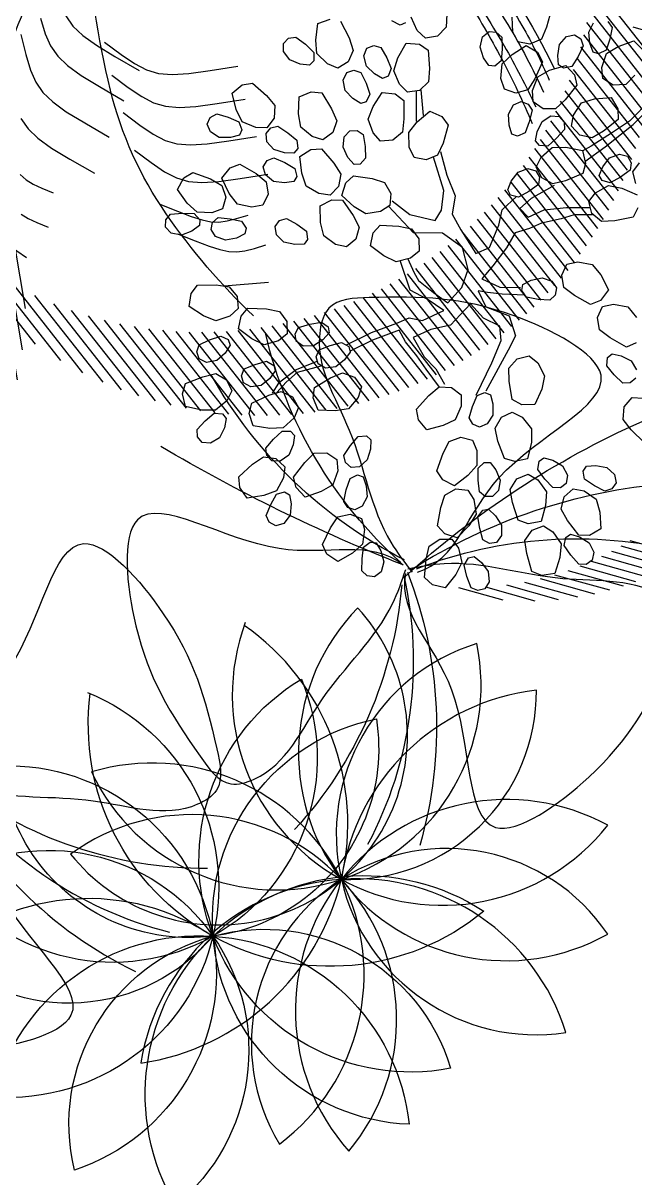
# Model space of a CAD drawing. Extents: x -809667 to 586099, y 3084146 to 3634412.
# Drawn here: x 381295.693 to 381297.179, y 3086154.004 to 3086156.81 of the extents above; entities that cross this region are included whole.
import ezdxf

# ---------------------------------------------------------------- set-up
doc = ezdxf.new("R2010")
doc.units = 0
doc.header["$LTSCALE"] = 0.5
doc.layers.get('0').update_dxf_attribs({"linetype": 'CONTINUOUS'})
for name, color, linetype in [('文字', 7, 'CONTINUOUS'), ('树', 3, 'CONTINUOUS'), ('树木', 94, 'CONTINUOUS')]:
    doc.layers.add(name, color=color, linetype=linetype)

# ---------------------------------------------------------------- blocks, each defined once
blk = doc.blocks.new('紫薇')
at = {"color": 0}
for p, q in [((-76.8, 470.4), (-70.2, 482.3)), ((-70.2, 482.3), (-58.6, 485.6)), ((-58.6, 485.6), (-47.3, 481.3)), ((-47.3, 481.3), (-39.7, 463.3)), ((-21.4, 461), (-5.1, 483.2)), ((-5.1, 483.2), (16.1, 479.2)), ((-183.9, 452.2), (-162.6, 456.2)), ((-162.6, 456.2), (-146.2, 450.4)), ((-74.5, 453.4), (-76.8, 470.4)), ((-39.7, 463.3), (-34.4, 444.7)), ((-30.7, 440.8), (-21.4, 461)), ((29.3, 467.9), (28, 437.4)), ((-191, 425.6), (-183.9, 452.2)), ((-146.2, 450.4), (-136.4, 421.5)), ((-62.9, 439.1), (-74.5, 453.4)), ((-50.3, 430.2), (-62.9, 439.1)), ((-34.4, 444.7), (-41, 432.8)), ((-24.1, 417.5), (-30.7, 440.8)), ((28, 437.4), (24, 416.1)), ((-246, 414.4), (-244.2, 427.9)), ((-244.2, 427.9), (-234.5, 435.2)), ((-234.5, 435.2), (-222.4, 435.2)), ((-222.4, 435.2), (-208.9, 421.2)), ((-208.9, 421.2), (-197.2, 405.8)), ((-192.4, 403.4), (-191, 425.6)), ((-136.4, 421.5), (-132.4, 400.2)), ((-41, 432.8), (-50.3, 430.2)), ((-12.5, 403.2), (-24.1, 417.5)), ((111.4, 414.4), (102.9, 427.3)), ((131.3, 393.1), (133.5, 417.2)), ((-237.8, 399.4), (-246, 414.4)), ((-221.8, 390.3), (-237.8, 399.4)), ((-197.2, 405.8), (-199.1, 392.3)), ((-177.8, 384.1), (-192.4, 403.4)), ((-132.4, 400.2), (-143.5, 382.8)), ((7.4, 403.9), (-12.5, 403.2)), ((24, 416.1), (7.4, 403.9)), ((30, 383.1), (34.5, 399.6)), ((34.5, 399.6), (45.2, 408)), ((45.2, 408), (57.2, 406.6)), ((57.2, 406.6), (65.9, 398.2)), ((65.9, 398.2), (66, 378.7)), ((121, 413.5), (111.4, 414.4)), ((-206.8, 386.5), (-221.8, 390.3)), ((-199.1, 392.3), (-206.8, 386.5)), ((-161.8, 375), (-177.8, 384.1)), ((-143.5, 382.8), (-161.8, 375)), ((-105.3, 369.5), (-91, 393)), ((-91, 393), (-69.5, 390.8)), ((-69.5, 390.8), (-55.3, 380.7)), ((-55.3, 380.7), (-54, 350.1)), ((-19.8, 365.4), (-14.5, 381.6)), ((-14.5, 381.6), (-3.3, 389.5)), ((-3.3, 389.5), (8.6, 387.4)), ((8.6, 387.4), (16.8, 378.5)), ((35.2, 365.4), (30, 383.1)), ((81.9, 369.5), (105.5, 383.7)), ((105.5, 383.7), (123.5, 371.7)), ((136.9, 375.6), (131.3, 393.1)), ((187, 392.8), (175.6, 374.5)), ((-339.3, 358.8), (-320.9, 370.1)), ((-320.9, 370.1), (-303.5, 370.7)), ((-303.5, 370.7), (-283.9, 347.2)), ((-173.4, 354.8), (-167.8, 367.2)), ((-167.8, 367.2), (-156.5, 371.5)), ((-156.5, 371.5), (-144.9, 368.2)), ((-144.9, 368.2), (-135.8, 350.9)), ((-112.8, 348.5), (-105.3, 369.5)), ((-15.6, 347.5), (-19.8, 365.4)), ((16.8, 378.5), (15.9, 359.1)), ((43.3, 352.3), (35.2, 365.4)), ((66, 378.7), (63.7, 359.5)), ((65.5, 354.4), (81.9, 369.5)), ((123.5, 371.7), (131.4, 356.2)), ((155.7, 369), (136.9, 375.6)), ((175.6, 374.5), (155.7, 369)), ((-336.4, 331.4), (-339.3, 358.8)), ((-283.9, 347.2), (-272.6, 328.8)), ((-266.9, 338.9), (-246.8, 347)), ((-246.8, 347), (-229.6, 344.6)), ((-229.6, 344.6), (-214.3, 318.1)), ((-169.6, 338.1), (-173.4, 354.8)), ((-135.8, 350.9), (-128.9, 332.9)), ((-104.3, 325.9), (-112.8, 348.5)), ((-54, 350.1), (-56.2, 328.6)), ((-8.2, 333.9), (-15.6, 347.5)), ((15.9, 359.1), (12.5, 340)), ((52.9, 351.1), (43.3, 352.3)), ((63.7, 359.5), (52.9, 351.1)), ((62.6, 330.5), (65.5, 354.4)), ((131.4, 356.2), (118.3, 328.6)), ((-386.7, 314.3), (-380.4, 324.6)), ((-380.4, 324.6), (-369.1, 329)), ((-369.1, 329), (-351.4, 320.9)), ((-329.6, 310.2), (-336.4, 331.4)), ((-272.6, 328.8), (-276.6, 308.6)), ((-268.6, 311.4), (-266.9, 338.9)), ((-198.5, 321.8), (-188, 327.9)), ((-188, 327.9), (-176, 326.4)), ((-176, 326.4), (-164.3, 310.9)), ((-156.9, 324.8), (-169.6, 338.1)), ((-143.5, 317), (-156.9, 324.8)), ((-128.9, 332.9), (-134.5, 320.4)), ((-91.5, 312.7), (-104.3, 325.9)), ((-56.2, 328.6), (-71.7, 315)), ((1.3, 332.2), (-8.2, 333.9)), ((12.5, 340), (1.3, 332.2)), ((7.1, 320), (31.4, 332.9)), ((31.4, 332.9), (48.8, 320)), ((67.7, 312.8), (62.6, 330.5)), ((118.3, 328.6), (106.4, 310.5)), ((208.1, 318.7), (219.7, 331.2)), ((219.7, 331.2), (233.1, 333.7)), ((233.1, 333.7), (243, 326.8)), ((243, 326.8), (246.9, 315.4)), ((267.3, 314.3), (278.1, 335.9)), ((-383.6, 301), (-386.7, 314.3)), ((-351.4, 320.9), (-335, 310.7)), ((-335, 310.7), (-331.9, 297.4)), ((-309.1, 297.5), (-329.6, 310.2)), ((-276.6, 308.6), (-290.9, 294.7)), ((-265.6, 289.4), (-268.6, 311.4)), ((-214.3, 318.1), (-206.2, 298.1)), ((-202, 308.6), (-198.5, 321.8)), ((-195.6, 292.8), (-202, 308.6)), ((-164.3, 310.9), (-154.6, 294.1)), ((-148.4, 281.7), (-138, 307.2)), ((-134.5, 320.4), (-143.5, 317)), ((-138, 307.2), (-116.5, 308.5)), ((-116.5, 308.5), (-100.8, 300.8)), ((-71.7, 315), (-91.5, 312.7)), ((-58.6, 299.7), (-45.6, 303.9)), ((-45.6, 303.9), (-34.9, 298.4)), ((-14.3, 282.1), (-10.1, 305.9)), ((-10.1, 305.9), (7.1, 320)), ((55.8, 304.1), (41.2, 277.2)), ((48.8, 320), (55.8, 304.1)), ((57.6, 263.9), (81.7, 307.4)), ((86.3, 305.7), (67.7, 312.8)), ((72.1, 266.3), (89, 305)), ((106.4, 310.5), (86.3, 305.7)), ((204.4, 300.6), (208.1, 318.7)), ((246.9, 315.4), (237.9, 298.1)), ((266.3, 295.9), (267.3, 314.3)), ((340.8, 315.5), (319.2, 293.8)), ((-370.5, 290.1), (-383.6, 301)), ((-352.3, 287.3), (-370.5, 290.1)), ((-336.9, 289.2), (-352.3, 287.3)), ((-331.9, 297.4), (-336.9, 289.2)), ((-315.6, 283.2), (-303.8, 285.6)), ((-290.9, 294.7), (-309.1, 297.5)), ((-303.8, 285.6), (-287.7, 274.6)), ((-247.5, 273.4), (-265.6, 289.4)), ((-206.2, 298.1), (-213.6, 278.8)), ((-180.9, 281.8), (-195.6, 292.8)), ((-154.6, 294.1), (-158.1, 280.9)), ((-100.8, 300.8), (-94.7, 270.8)), ((-69.8, 267.4), (-68.5, 285.8)), ((-68.5, 285.8), (-58.6, 299.7)), ((-29.6, 287.6), (-36.2, 269.2)), ((-34.9, 298.4), (-29.6, 287.6)), ((205.5, 285.2), (204.4, 300.6)), ((213.5, 279.7), (205.5, 285.2)), ((237.9, 298.1), (226.9, 282.2)), ((281.4, 283), (266.3, 295.9)), ((319.2, 293.8), (301.9, 280.8)), ((-323.6, 274.2), (-315.6, 283.2)), ((-322.8, 260.5), (-323.6, 274.2)), ((-287.7, 274.6), (-273.2, 261.8)), ((-230, 267.6), (-247.5, 273.4)), ((-213.6, 278.8), (-230, 267.6)), ((-166.5, 276.1), (-180.9, 281.8)), ((-158.1, 280.9), (-166.5, 276.1)), ((-152.5, 259.8), (-148.4, 281.7)), ((-94.7, 270.8), (-93.4, 249.2)), ((-66.7, 252.3), (-69.8, 267.4)), ((-36.2, 269.2), (-45.1, 252)), ((-10.1, 264.1), (-14.3, 282.1)), ((41.2, 277.2), (28.4, 259.8)), ((57.7, 262.3), (84.7, 267.5)), ((84.7, 267.5), (97.5, 250)), ((212.4, 256.9), (226.1, 276.8)), ((226.9, 282.2), (213.5, 279.7)), ((226.1, 276.8), (247.7, 282.5)), ((247.7, 282.5), (275.2, 284.1)), ((275.2, 284.1), (285.6, 265.2)), ((301.9, 280.8), (281.4, 283)), ((-311.7, 247.5), (-322.8, 260.5)), ((-294.2, 241.7), (-311.7, 247.5)), ((-272.4, 248.1), (-278.8, 240.9)), ((-273.2, 261.8), (-272.4, 248.1)), ((-140.4, 238.8), (-152.5, 259.8)), ((-93.4, 249.2), (-106.5, 233.3)), ((-58.1, 247.8), (-66.7, 252.3)), ((-45.1, 252), (-58.1, 247.8)), ((8.1, 256), (-10.1, 264.1)), ((28.4, 259.8), (8.1, 256)), ((26, 232.4), (37.1, 253.9)), ((37.1, 253.9), (57.7, 262.3)), ((97.5, 250), (99.5, 232.7)), ((208.8, 238.9), (212.4, 256.9)), ((285.3, 247.7), (260.9, 229.4)), ((285.6, 265.2), (285.3, 247.7)), ((312.1, 244.3), (323.7, 258.6)), ((323.7, 258.6), (339.8, 264.3)), ((339.8, 264.3), (352.8, 260.3)), ((352.8, 260.3), (358.4, 249.6)), ((358.4, 249.6), (356.5, 237.6)), ((367.8, 235.9), (375.4, 252.7)), ((375.4, 252.7), (389.5, 262.3)), ((411.3, 252.8), (412.5, 240.7)), ((-278.8, 240.9), (-294.2, 241.7)), ((-229.5, 227.1), (-218.5, 232.1)), ((-218.5, 232.1), (-206.7, 229.5)), ((-206.7, 229.5), (-196.6, 212.8)), ((-125.7, 227.8), (-140.4, 238.8)), ((-106.5, 233.3), (-125.7, 227.8)), ((-109.1, 217.7), (-93.4, 232.5)), ((-93.4, 232.5), (-76.5, 236.6)), ((-76.5, 236.6), (-52.5, 217.6)), ((24.8, 214), (26, 232.4)), ((99.5, 232.7), (77.7, 211.3)), ((221.9, 223.9), (208.8, 238.9)), ((260.9, 229.4), (241.9, 218.9)), ((247.9, 214.3), (266.4, 229.8)), ((266.4, 229.8), (288.7, 229.6)), ((288.7, 229.6), (315.6, 223.8)), ((305.9, 230.1), (312.1, 244.3)), ((310.3, 221.6), (305.9, 230.1)), ((356.5, 237.6), (340.5, 226.5)), ((365.4, 220.7), (367.8, 235.9)), ((412.5, 240.7), (399.8, 225.9)), ((-234.4, 214.4), (-229.5, 227.1)), ((-229.6, 197.9), (-234.4, 214.4)), ((-196.6, 212.8), (-188.6, 195.2)), ((-161.3, 196.3), (-148.4, 220.6)), ((-148.4, 220.6), (-126.8, 219.8)), ((-126.8, 219.8), (-112, 210.5)), ((-112, 210.5), (-108.9, 180.1)), ((-100.6, 191.5), (-109.1, 217.7)), ((-52.5, 217.6), (-37.7, 202)), ((39.8, 200.9), (24.8, 214)), ((77.7, 211.3), (60.3, 198.5)), ((194.8, 200.1), (209.3, 209.1)), ((209.3, 209.1), (222.9, 207.9)), ((241.9, 218.9), (221.9, 223.9)), ((239.6, 197.9), (247.9, 214.3)), ((323.4, 217.5), (310.3, 221.6)), ((315.6, 223.8), (320.6, 202.8)), ((340.5, 226.5), (323.4, 217.5)), ((371.9, 213.5), (365.4, 220.7)), ((385.5, 212.9), (371.9, 213.5)), ((383.6, 207.9), (405.9, 208.5)), ((399.8, 225.9), (385.5, 212.9)), ((405.9, 208.5), (433, 203.9)), ((528.7, 137.8), (442.7, 223.9)), ((-416.7, 181.7), (-403.6, 198.9)), ((-403.6, 198.9), (-387.6, 205.8)), ((-387.6, 205.8), (-360.8, 190.9)), ((-360.8, 190.9), (-343.6, 177.9)), ((-216, 185.5), (-229.6, 197.9)), ((-188.6, 195.2), (-193.5, 182.4)), ((-167.5, 174.9), (-161.3, 196.3)), ((-89.7, 172.1), (-100.6, 191.5)), ((-37.7, 202), (-37.5, 181.3)), ((60.3, 198.5), (39.8, 200.9)), ((40.7, 143.1), (52.7, 198.7)), ((67.2, 201.1), (57.6, 162.4)), ((186.5, 183.7), (194.8, 200.1)), ((222.9, 207.9), (230.7, 198.7)), ((230.7, 198.7), (231.3, 186.6)), ((248.3, 180), (239.6, 197.9)), ((320.6, 202.8), (315.7, 186.1)), ((358.1, 174.8), (365.7, 191.6)), ((365.7, 191.6), (383.6, 207.9)), ((433, 203.9), (438.9, 183.1)), ((-404, 157.2), (-416.7, 181.7)), ((-343.6, 177.9), (-340, 157.6)), ((-202.3, 178.5), (-216, 185.5)), ((-193.5, 182.4), (-202.3, 178.5)), ((-157.6, 152.9), (-167.5, 174.9)), ((-108.9, 180.1), (-109.8, 158.5)), ((-67, 163.8), (-89.7, 172.1)), ((-37.5, 181.3), (-48.6, 164.8)), ((183.4, 168.5), (186.5, 183.7)), ((218.1, 172.4), (203.3, 159.9)), ((231.3, 186.6), (218.1, 172.4)), ((266.3, 169.8), (248.3, 180)), ((287.3, 174.9), (266.3, 169.8)), ((315.7, 186.1), (287.3, 174.9)), ((367.5, 157.3), (358.1, 174.8)), ((-390.1, 139.9), (-404, 157.2)), ((-340, 157.6), (-348.3, 139.4)), ((-144, 140.4), (-157.6, 152.9)), ((-109.8, 158.5), (-124.4, 144)), ((-48.6, 164.8), (-67, 163.8)), ((-36.7, 106.9), (-51.2, 164.9)), ((-41.5, 169.7), (-27, 135.9)), ((57.6, 162.4), (52.7, 126.2)), ((189.7, 161.1), (183.4, 168.5)), ((203.3, 159.9), (189.7, 161.1)), ((211.7, 140), (221.6, 151.8)), ((221.6, 151.8), (236.8, 162.3)), ((236.8, 162.3), (253.8, 163.3)), ((253.8, 163.3), (265.2, 155.7)), ((265.2, 155.7), (267.6, 143.9)), ((286.8, 146.4), (308.2, 157.6)), ((308.2, 157.6), (329.9, 152.6)), ((329.9, 152.6), (355, 141.2)), ((385.9, 147.9), (367.5, 157.3)), ((406.7, 153.8), (385.9, 147.9)), ((-366.3, 135.4), (-390.1, 139.9)), ((-348.3, 139.4), (-366.3, 135.4)), ((-124.4, 144), (-144, 140.4)), ((-108.8, 122.6), (-94.6, 139)), ((-94.6, 139), (-78.2, 144.7)), ((-78.2, 144.7), (-52.5, 128.2)), ((-27, 135.9), (4.4, 106.9)), ((21.3, 116.5), (40.7, 143.1)), ((213.6, 130.5), (211.7, 140)), ((262.4, 133), (244, 126.8)), ((267.6, 143.9), (262.4, 133)), ((275.1, 132.1), (286.8, 146.4)), ((355, 141.2), (355.4, 119.6)), ((-442.6, 110.8), (-433.7, 119)), ((-433.7, 119), (-414.3, 117.8)), ((-414.3, 117.8), (-395.3, 114.2)), ((-395.3, 114.2), (-387.5, 103)), ((-364.4, 110.1), (-350.4, 126.5)), ((-350.4, 126.5), (-334, 132.4)), ((-334, 132.4), (-308.2, 116.1)), ((-308.2, 116.1), (-291.7, 102.1)), ((-97.7, 97.4), (-108.8, 122.6)), ((-52.5, 128.2), (-36.1, 114.1)), ((-36.1, 114.1), (-33.9, 93.6)), ((4.4, 106.9), (21.3, 116.5)), ((52.7, 126.2), (33.4, 102.1)), ((206.7, 112.4), (230.4, 117.2)), ((225, 122.9), (213.6, 130.5)), ((244, 126.8), (225, 122.9)), ((230.4, 117.2), (249.9, 106.4)), ((279.8, 112.7), (275.1, 132.1)), ((355.4, 119.6), (347, 104.3)), ((-444.8, 98.9), (-442.6, 110.8)), ((-437.1, 87.7), (-444.8, 98.9)), ((-387.5, 103), (-389.3, 93.5)), ((-353.2, 84.9), (-364.4, 110.1)), ((-291.7, 102.1), (-289.3, 81.6)), ((-84.9, 79.2), (-97.7, 97.4)), ((4.4, 82.7), (-36.7, 106.9)), ((33.4, 102.1), (33.4, 73.1)), ((132.5, 92.4), (144.6, 102.1)), ((144.6, 102.1), (161.5, 109.3)), ((161.5, 109.3), (178.4, 106.9)), ((178.4, 106.9), (188.1, 97.2)), ((188.1, 97.2), (188.1, 85.1)), ((190.7, 82.1), (191.6, 102)), ((191.6, 102), (206.7, 112.4)), ((249.9, 106.4), (270.8, 88.4)), ((295.2, 99), (279.8, 112.7)), ((316.8, 99.4), (295.2, 99)), ((347, 104.3), (316.8, 99.4)), ((410.5, 106.9), (362.1, 92.4)), ((364.5, 85.1), (408, 97.2)), ((-420.9, 82.2), (-437.1, 87.7)), ((-403, 86.2), (-420.9, 82.2)), ((-389.3, 93.5), (-403, 86.2)), ((-340.2, 66.8), (-353.2, 84.9)), ((-289.3, 81.6), (-298.6, 64)), ((-87.5, 27.2), (-77.8, 77.9)), ((-61.5, 73.2), (-84.9, 79.2)), ((-43.3, 76), (-61.5, 73.2)), ((-33.9, 93.6), (-43.3, 76)), ((21.3, 46.5), (4.4, 82.7)), ((132.5, 82.7), (132.5, 92.4)), ((142.2, 73.1), (132.5, 82.7)), ((188.1, 85.1), (180.8, 75.5)), ((201.6, 64.6), (190.7, 82.1)), ((270.8, 88.4), (265.1, 67.5)), ((287.2, 87.6), (270.3, 87.6)), ((328.3, 90), (287.2, 87.6)), ((306.5, 75.5), (364.5, 85.1)), ((362.1, 92.4), (328.3, 90)), ((-502.4, 41.7), (-496.5, 62.5)), ((-496.5, 62.5), (-484, 74.7)), ((-484, 74.7), (-453.7, 70.5)), ((-453.7, 70.5), (-432.9, 64.6)), ((-432.9, 64.6), (-422.2, 46.9)), ((-316.8, 61), (-340.2, 66.8)), ((-298.6, 64), (-316.8, 61)), ((-291.5, 46.1), (-287.4, 57.4)), ((-287.4, 57.4), (-277.3, 64)), ((-277.3, 64), (-258.3, 59.7)), ((-258.3, 59.7), (-240.1, 53.1)), ((-65.7, 75.5), (-68.1, 48.9)), ((33.4, 73.1), (35.8, 27.2)), ((91.4, 48.9), (108.3, 68.2)), ((108.3, 68.2), (139.8, 75.5)), ((159.1, 61), (134.9, 56.2)), ((161.5, 73.1), (142.2, 73.1)), ((202.6, 61), (159.1, 61)), ((180.8, 75.5), (161.5, 73.1)), ((222.5, 58.9), (201.6, 64.6)), ((252.8, 55.2), (222.5, 58.9)), ((265.1, 67.5), (252.8, 55.2)), ((265.4, 70.7), (306.5, 75.5)), ((-481.8, 23.5), (-502.4, 41.7)), ((-422.2, 46.9), (-423.5, 27)), ((-400.7, 29), (-397.8, 40.7)), ((-397.8, 40.7), (-388.5, 48.4)), ((-388.5, 48.4), (-369.1, 46.1)), ((-369.1, 46.1), (-350.3, 41.4)), ((-350.3, 41.4), (-343.3, 29.7)), ((-285.7, 33.7), (-291.5, 46.1)), ((-240.1, 53.1), (-234.3, 40.7)), ((-234.3, 40.7), (-237.6, 31.6)), ((-68.1, 48.9), (-68.1, 34.4)), ((11.6, 10.3), (21.3, 46.5)), ((60, 24.8), (91.4, 48.9)), ((134.9, 56.2), (139.8, 36.8)), ((275.1, 39.3), (287.2, 48.9)), ((275.1, 29.6), (275.1, 39.3)), ((287.2, 48.9), (304.1, 56.2)), ((304.1, 56.2), (321, 53.7)), ((321, 53.7), (330.7, 44.1)), ((330.7, 44.1), (330.7, 32)), ((-462.5, 12.3), (-481.8, 23.5)), ((-423.5, 27), (-438.8, 16.8)), ((-393.6, 17.3), (-400.7, 29)), ((-345.6, 20.4), (-359.6, 13.9)), ((-343.3, 29.7), (-345.6, 20.4)), ((-270.7, 25.6), (-285.7, 33.7)), ((-252.3, 26.7), (-270.7, 25.6)), ((-237.6, 31.6), (-252.3, 26.7)), ((-70.5, 0.6), (-87.5, 27.2)), ((-68.1, 34.4), (-56, 5.4)), ((35.8, 27.2), (60, 24.8)), ((108.3, 24.8), (84.2, 10.3)), ((132.5, 19.9), (108.3, 24.8)), ((154.3, 17.5), (132.5, 19.9)), ((139.8, 36.8), (168.8, 34.4)), ((168.8, 34.4), (202.6, 19.9)), ((202.6, 19.9), (236.4, 0.6)), ((284.8, 19.9), (275.1, 29.6)), ((304.1, 19.9), (284.8, 19.9)), ((323.4, 22.3), (304.1, 19.9)), ((330.7, 32), (323.4, 22.3)), ((325.9, 17.5), (342.8, 24.8)), ((-504.4, -0.4), (-485.8, 5.5)), ((-485.8, 5.5), (-466.8, 9.1)), ((-466.8, 9.1), (-455.5, 1.4)), ((-438.8, 16.8), (-462.5, 12.3)), ((-455.5, 1.4), (-453.8, -8.1)), ((-377.8, 10.9), (-393.6, 17.3)), ((-359.6, 13.9), (-377.8, 10.9)), ((-350.9, 0.6), (-367.8, -9.1)), ((-314.7, 5.4), (-350.9, 0.6)), ((-338.8, -4.2), (-314.7, 0.6)), ((-278.4, 0.6), (-314.7, 5.4)), ((-314.7, 0.6), (-276, -9.1)), ((-278.4, -4.1), (-275.5, 7.6)), ((-275.5, 7.6), (-266.1, 15.2)), ((-266.1, 15.2), (-246.7, 12.7)), ((-246.7, 12.7), (-228, 8)), ((-228, 8), (-221, -3.8)), ((-222.8, 0.6), (-176.9, -1.8)), ((-56, -28.4), (-70.5, 0.6)), ((-56, 5.4), (-43.9, -21.1)), ((-11.6, -10.3), (11.6, 10.3)), ((84.2, 10.3), (50.3, -4.2)), ((185.7, 7.9), (154.3, 17.5)), ((207.4, 3), (185.7, 7.9)), ((234, -11.5), (207.4, 3)), ((234, -9.1), (238.9, 10.3)), ((238.9, 10.3), (255.8, 17.5)), ((255.8, 17.5), (279.9, 17.5)), ((279.9, 17.5), (296.9, 3)), ((296.9, 3), (313.8, -18.7)), ((321, -1.8), (325.9, 17.5)), ((-509.7, -11.2), (-504.4, -0.4)), ((-507.5, -23.1), (-509.7, -11.2)), ((-453.8, -8.1), (-463.9, -19.9)), ((-416.8, -19.3), (-405, -6.5)), ((-405, -6.5), (-374.5, -8.9)), ((-374.5, -8.9), (-353.4, -13.7)), ((-360.6, -11.5), (-338.8, -4.2)), ((-353.4, -13.7), (-341.8, -30.7)), ((-271.5, -15.9), (-278.4, -4.1)), ((-255.7, -22.4), (-271.5, -15.9)), ((-223.4, -13.2), (-237.5, -19.5)), ((-221, -3.8), (-223.4, -13.2)), ((-181.7, -13.9), (-222.8, -11.5)), ((-135.8, -21.1), (-181.7, -13.9)), ((-176.9, -1.8), (-133.4, -9.1)), ((-133.4, -9.1), (-111.6, -11.5)), ((-111.6, -11.5), (-94.7, -26)), ((-43.9, -21.1), (-11.6, -10.3)), ((50.3, -4.2), (23.7, -13.9)), ((23.7, -13.9), (43.1, -40.5)), ((241.3, -28.4), (234, -9.1)), ((-496.2, -30.8), (-507.5, -23.1)), ((-479.2, -30.1), (-496.2, -30.8)), ((-463.9, -19.9), (-479.2, -30.1)), ((-421.5, -40.4), (-416.8, -19.3)), ((-341.8, -30.7), (-341.9, -50.6)), ((-313, -48.7), (-302.7, -34.6)), ((-302.7, -34.6), (-272.1, -33.8)), ((-272.1, -33.8), (-250.7, -36.3)), ((-237.5, -19.5), (-255.7, -22.4)), ((-250.7, -36.3), (-237.3, -51.9)), ((-135.8, -42.9), (-135.8, -21.1)), ((-94.7, -26), (-56, -28.4)), ((9.2, -28.4), (6.8, -57.4)), ((21.3, -38), (9.2, -28.4)), ((260.6, -38), (241.3, -28.4)), ((-399.9, -57.5), (-421.5, -40.4)), ((-341.9, -50.6), (-356.5, -61.7)), ((-315.5, -70.1), (-313, -48.7)), ((-237.3, -51.9), (-235.2, -71.8)), ((-131, -71.9), (-135.8, -42.9)), ((-121.3, -42.9), (-121.3, -79.1)), ((-89.9, -45.3), (-121.3, -42.9)), ((-58.4, -55), (-89.9, -45.3)), ((-12.5, -40.5), (-58.4, -55)), ((-5.3, -71.9), (-12.5, -40.5)), ((40.7, -52.5), (21.3, -38)), ((72.1, -71.9), (40.7, -52.5)), ((43.1, -40.5), (72.1, -57.4)), ((71.7, -62.6), (77.9, -55.2)), ((77.9, -55.2), (93.4, -55.6)), ((93.4, -55.6), (111, -60.9)), ((289.6, -47.7), (260.6, -38)), ((304.1, -38), (289.6, -47.7)), ((-421.1, -82.6), (-402.9, -75.6)), ((-402.9, -75.6), (-384.1, -71)), ((-380, -67.5), (-399.9, -57.5)), ((-384.1, -71), (-372.4, -78)), ((-356.5, -61.7), (-380, -67.5)), ((-292.2, -84.8), (-315.5, -70.1)), ((-235.2, -71.8), (-248.6, -84.4)), ((-128.5, -98.4), (-131, -71.9)), ((11.6, -96), (-5.3, -71.9)), ((6.8, -57.4), (33.4, -88.8)), ((72.9, -76.2), (71.7, -62.6)), ((111, -60.9), (122.4, -73.6)), ((122.4, -73.6), (123.6, -87.2)), ((134.2, -92.5), (141.1, -73)), ((141.1, -73), (157.2, -61.4)), ((157.2, -61.4), (174.8, -66.7)), ((174.8, -66.7), (193.3, -82.2)), ((-482.8, -101.7), (-453, -94.6)), ((-453, -94.6), (-431.5, -92.7)), ((-431.5, -92.7), (-415.2, -105.3)), ((-425.8, -93.7), (-421.1, -82.6)), ((-422.9, -105.4), (-425.8, -93.7)), ((-370.1, -87.4), (-379.5, -99.7)), ((-372.4, -78), (-370.1, -87.4)), ((-271.3, -92.6), (-292.2, -84.8)), ((-248.6, -84.4), (-271.3, -92.6)), ((-121.3, -79.1), (-114, -105.7)), ((33.4, -88.8), (26.1, -122.6)), ((87.7, -88.7), (72.9, -76.2)), ((104.1, -99.2), (87.7, -88.7)), ((123.6, -87.2), (115.8, -96.5)), ((142.8, -112.3), (134.2, -92.5)), ((193.3, -82.2), (197, -104.2)), ((-490, -117.5), (-482.8, -101.7)), ((-411.2, -112.5), (-422.9, -105.4)), ((-415.2, -105.3), (-409.1, -124.3)), ((-394.2, -110.8), (-411.2, -112.5)), ((-379.5, -99.7), (-394.2, -110.8)), ((-123.7, -134.7), (-128.5, -98.4)), ((-114, -105.7), (-114, -134.7)), ((2, -117.8), (11.6, -96)), ((115.8, -96.5), (104.1, -99.2)), ((158.8, -138.4), (142.8, -112.3)), ((197, -104.2), (196, -131.7)), ((-488.1, -139.1), (-490, -117.5)), ((-409.1, -124.3), (-419.7, -139.3)), ((-377.1, -134.2), (-356.2, -128.6)), ((-356.2, -128.6), (-338, -138.3)), ((-29.4, -141.9), (2, -117.8)), ((26.1, -122.6), (4.4, -137.1)), ((196, -131.7), (176.1, -140.3)), ((-462.2, -148.6), (-488.1, -139.1)), ((-440.2, -152.1), (-462.2, -148.6)), ((-419.7, -139.3), (-440.2, -152.1)), ((-409.7, -163.1), (-405.2, -146.2)), ((-405.2, -146.2), (-377.1, -134.2)), ((-338, -138.3), (-328.8, -156)), ((-315.4, -155.5), (-298, -146.6)), ((-298, -146.6), (-279.9, -140)), ((-279.9, -140), (-267.5, -145.8)), ((-267.5, -145.8), (-264.2, -154.9)), ((-180.2, -164.4), (-174.5, -147.9)), ((-174.5, -147.9), (-145.5, -138.1)), ((-145.5, -138.1), (-124.3, -134.2)), ((-124.3, -134.2), (-106.8, -145.2)), ((-106.8, -145.2), (-99, -163.5)), ((-77.8, -175.7), (-29.4, -141.9)), ((4.4, -137.1), (-60.9, -178.1)), ((158, -162.4), (174.1, -150.7)), ((176.1, -140.3), (158.8, -138.4)), ((174.1, -150.7), (191.7, -156)), ((-474.7, -179.1), (-459.5, -166.8)), ((-459.5, -166.8), (-443.1, -156.6)), ((-443.1, -156.6), (-429.8, -159.8)), ((-424.7, -168), (-429.9, -182.6)), ((-429.8, -159.8), (-424.7, -168)), ((-404.1, -184), (-409.7, -163.1)), ((-328.8, -156), (-336.6, -172.6)), ((-318.9, -167.1), (-315.4, -155.5)), ((-314.8, -178.4), (-318.9, -167.1)), ((-272.2, -168.1), (-285.6, -180.7)), ((-264.2, -154.9), (-272.2, -168.1)), ((-176.3, -185.6), (-180.2, -164.4)), ((-99, -163.5), (-108.1, -179.5)), ((-19.3, -182.6), (-9.2, -163.5)), ((-9.2, -163.5), (10.3, -156.7)), ((10.3, -156.7), (29.5, -162)), ((29.5, -162), (36.3, -179.1)), ((151.1, -181.9), (158, -162.4)), ((191.7, -156), (210.2, -171.6)), ((-475.8, -191.1), (-474.7, -179.1)), ((-429.9, -182.6), (-440.4, -197.6)), ((-377, -189), (-404.1, -184)), ((-354.7, -188.6), (-377, -189)), ((-336.6, -172.6), (-354.7, -188.6)), ((-302.4, -184.2), (-314.8, -178.4)), ((-285.6, -180.7), (-302.4, -184.2)), ((-149.6, -192.7), (-176.3, -185.6)), ((-108.1, -179.5), (-127.4, -194.1)), ((-106, -202.5), (-92, -188.9)), ((-92, -188.9), (-76.6, -177.2)), ((-76.6, -177.2), (-63.1, -179.1)), ((-63.1, -179.1), (-57.2, -186.8)), ((-57.2, -186.8), (-61, -201.8)), ((-29.7, -211.3), (-19.3, -182.6)), ((36.3, -179.1), (35.7, -203.3)), ((159.7, -201.7), (151.1, -181.9)), ((210.2, -171.6), (213.9, -193.6)), ((-469.4, -201.4), (-475.8, -191.1)), ((-456.1, -204.5), (-469.4, -201.4)), ((-440.4, -197.6), (-456.1, -204.5)), ((-352.7, -221.1), (-339.8, -206.5)), ((-339.8, -206.5), (-325.3, -193.6)), ((-325.3, -193.6), (-311.7, -194.5)), ((-311.7, -194.5), (-305.3, -201.7)), ((-305.3, -201.7), (-307.9, -216.9)), ((-127.4, -194.1), (-149.6, -192.7)), ((-105.9, -214.5), (-106, -202.5)), ((-61, -201.8), (-70.2, -217.7)), ((35.7, -203.3), (20.8, -219.9)), ((175.7, -227.8), (159.7, -201.7)), ((-351.7, -233.1), (-352.7, -221.1)), ((-307.9, -216.9), (-315.8, -233.6)), ((-171.8, -232.2), (-153.8, -220.2)), ((-153.8, -220.2), (-133.4, -223.6)), ((-133.4, -223.6), (-119.1, -237.5)), ((-98.6, -224.2), (-105.9, -214.5)), ((-85.1, -226), (-98.6, -224.2)), ((-70.2, -217.7), (-85.1, -226)), ((-20.4, -226.1), (-29.7, -211.3)), ((-1.3, -236.2), (-20.4, -226.1)), ((20.8, -219.9), (-1.3, -236.2)), ((140.2, -227.8), (149.8, -226.1)), ((149.8, -226.1), (161.4, -236.3)), ((-392.8, -248.4), (-373.4, -238.8)), ((-373.4, -238.8), (-353.6, -244.6)), ((-353.6, -244.6), (-341.1, -260.1)), ((-343.7, -242.2), (-351.7, -233.1)), ((-330, -243), (-343.7, -242.2)), ((-315.8, -233.6), (-330, -243)), ((-194.7, -252.4), (-171.8, -232.2)), ((-119.1, -237.5), (-121.3, -255.7)), ((-83.6, -259.1), (-77.4, -238.3)), ((-77.4, -238.3), (-59.6, -227.8)), ((-59.6, -227.8), (-39.8, -229.2)), ((-39.8, -229.2), (-29.7, -244.6)), ((-29.7, -244.6), (-25.5, -268.4)), ((132.4, -239), (140.2, -227.8)), ((135.8, -258), (132.4, -239)), ((161.4, -236.3), (171.4, -251.7)), ((193, -229.7), (175.7, -227.8)), ((-417.9, -265.7), (-392.8, -248.4)), ((-341.1, -260.1), (-345.5, -278)), ((-193.6, -269.8), (-194.7, -252.4)), ((-121.3, -255.7), (-133.4, -276.7)), ((-88.1, -289.3), (-83.6, -259.1)), ((141.5, -276.6), (135.8, -258)), ((171.4, -251.7), (172, -268.8)), ((-419, -283.1), (-417.9, -265.7)), ((-409.4, -302.5), (-419, -283.1)), ((-345.5, -278), (-360.1, -297.3)), ((-181.7, -287.9), (-193.6, -269.8)), ((-154.4, -284.1), (-181.7, -287.9)), ((-133.4, -276.7), (-154.4, -284.1)), ((-143.4, -298.8), (-133.7, -282.1)), ((-133.7, -282.1), (-120.5, -278.5)), ((-120.5, -278.5), (-112.1, -283.4)), ((-112.1, -283.4), (-109.8, -298.7)), ((-25.5, -268.4), (-36.8, -287.6)), ((152.3, -282.1), (141.5, -276.6)), ((164.2, -280), (152.3, -282.1)), ((-381.8, -302.1), (-409.4, -302.5)), ((-360.1, -297.3), (-381.8, -302.1)), ((-372.7, -318), (-361.1, -302.6)), ((-361.1, -302.6), (-347.5, -300.7)), ((-347.5, -300.7), (-339.8, -306.5)), ((-218.9, -308.1), (-203, -293.5)), ((-203, -293.5), (-182.4, -293.6)), ((-182.4, -293.6), (-166, -304.9)), ((-151, -316.8), (-143.4, -298.8)), ((-109.8, -298.7), (-112, -316.9)), ((-76, -301.9), (-88.1, -289.3)), ((-55.3, -308.1), (-76, -301.9)), ((-36.8, -287.6), (-55.3, -308.1)), ((-382.4, -334.9), (-372.7, -318)), ((-339.4, -322), (-343.8, -339.9)), ((-339.8, -306.5), (-339.4, -322)), ((-238.2, -331.8), (-218.9, -308.1)), ((-166, -304.9), (-165.2, -323.3)), ((-146.2, -327.9), (-151, -316.8)), ((-112, -316.9), (-122.6, -330.4)), ((-49.5, -331.8), (-41, -321)), ((-41, -321), (-31.4, -319.9)), ((-31.4, -319.9), (-20.4, -330.7)), ((112.7, -328.7), (124.5, -311.7)), ((124.5, -311.7), (143.2, -304.7)), ((143.2, -304.7), (158.7, -314.5)), ((-379.1, -346.5), (-382.4, -334.9)), ((-343.8, -339.9), (-355.9, -351.9)), ((-234.3, -348.8), (-238.2, -331.8)), ((-165.2, -323.3), (-173.8, -345.9)), ((-135.8, -333.9), (-146.2, -327.9)), ((-122.6, -330.4), (-135.8, -333.9)), ((-112.3, -358.3), (-105.1, -337.9)), ((-105.1, -337.9), (-86.8, -328.4)), ((-86.8, -328.4), (-67, -330.8)), ((-67, -330.8), (-57.8, -346.8)), ((-47.1, -351), (-49.5, -331.8)), ((-20.4, -330.7), (-11.2, -346.6)), ((115.8, -350.1), (112.7, -328.7)), ((-369.5, -353.8), (-379.1, -346.5)), ((-355.9, -351.9), (-369.5, -353.8)), ((-281, -370), (-266.4, -354)), ((-266.4, -354), (-245.8, -352.3)), ((-245.8, -352.3), (-228.6, -362.3)), ((-219.7, -364.7), (-234.3, -348.8)), ((-193.4, -356.6), (-219.7, -364.7)), ((-173.8, -345.9), (-193.4, -356.6)), ((-180.1, -369.4), (-173.3, -351.3)), ((-173.3, -351.3), (-160.8, -345.7)), ((-160.8, -345.7), (-151.8, -349.1)), ((-151.8, -349.1), (-147, -363.8)), ((-118.4, -388.2), (-112.3, -358.3)), ((-57.8, -346.8), (-54.8, -370.8)), ((-42.4, -369.9), (-47.1, -351)), ((-11.2, -346.6), (-11.5, -363.7)), ((124.3, -379.4), (115.8, -350.1)), ((-298.2, -395.2), (-281, -370)), ((-228.6, -362.3), (-226.2, -380.5)), ((-184.7, -388.3), (-180.1, -369.4)), ((-147, -363.8), (-146.3, -382.2)), ((-54.8, -370.8), (-67.2, -389.3)), ((-31.9, -375.9), (-42.4, -369.9)), ((-19.9, -374.5), (-31.9, -375.9)), ((-11.5, -363.7), (-19.9, -374.5)), ((9.7, -383.3), (14, -370.3)), ((14, -370.3), (22.7, -366)), ((22.7, -366), (36.7, -372.6)), ((36.7, -372.6), (50.8, -384.5)), ((-292.9, -411.8), (-298.2, -395.2)), ((-226.2, -380.5), (-232.9, -403.8)), ((-178.3, -398.5), (-184.7, -388.3)), ((-154.5, -397.2), (-167, -402.8)), ((-146.3, -382.2), (-154.5, -397.2)), ((-107.1, -401.5), (-118.4, -388.2)), ((-67.2, -389.3), (-86.7, -408.7)), ((-48.1, -407), (-34, -391.9)), ((-34, -391.9), (-14.6, -387.6)), ((-14.6, -387.6), (-0.5, -399.5)), ((18.3, -400.6), (9.7, -383.3)), ((50.8, -384.5), (56.1, -400.7)), ((-277, -426.4), (-292.9, -411.8)), ((-251.4, -416.1), (-277, -426.4)), ((-232.9, -403.8), (-251.4, -416.1)), ((-237.1, -427.7), (-231.9, -409.1)), ((-231.9, -409.1), (-219.9, -402.4)), ((-219.9, -402.4), (-210.6, -405.1)), ((-210.6, -405.1), (-204.6, -419.3)), ((-167, -402.8), (-178.3, -398.5)), ((-125, -422.8), (-106.5, -413.8)), ((-86.7, -408.7), (-107.1, -401.5)), ((-106.5, -413.8), (-86.8, -416.9)), ((-86.8, -416.9), (-78, -433.1)), ((-48.1, -428.6), (-48.1, -407)), ((-0.5, -399.5), (10.2, -421.1)), ((29.1, -416.8), (18.3, -400.6)), ((41, -419), (29.1, -416.8)), ((51.8, -413.7), (41, -419)), ((56.1, -400.7), (51.8, -413.7)), ((-240.1, -447), (-237.1, -427.7)), ((-204.6, -419.3), (-202.3, -437.6)), ((-132.9, -443), (-125, -422.8)), ((-78, -433.1), (-75.8, -457.1)), ((-43.8, -458.8), (-48.1, -428.6)), ((10.2, -421.1), (4.8, -442.7)), ((-204, -490.6), (-257.4, -437.3)), ((-232.8, -456.6), (-240.1, -447)), ((-209.3, -453.2), (-221.2, -459.9)), ((-202.3, -437.6), (-209.3, -453.2)), ((-139.8, -472.8), (-132.9, -443)), ((-72.9, -461.7), (-64.2, -451.2)), ((-64.2, -451.2), (-54.6, -450.3)), ((-54.6, -450.3), (-43.8, -461.4)), ((4.8, -442.7), (-7.1, -467.6)), ((-221.2, -459.9), (-232.8, -456.6)), ((-159.1, -517.9), (-218.6, -458.4)), ((-124.5, -534.7), (-187, -472.3)), ((-128.9, -486.3), (-139.8, -472.8)), ((-75.8, -457.1), (-88.6, -475.3)), ((-71.1, -481), (-72.9, -461.7)), ((-28.7, -467.5), (-43.8, -458.8)), ((-43.8, -461.4), (-35.1, -477.6)), ((-7.1, -467.6), (-28.7, -467.5)), ((-94.9, -546.7), (-158.9, -482.7)), ((-68.3, -555.6), (-133.5, -490.4)), ((-108.7, -494.2), (-128.9, -486.3)), ((-88.6, -475.3), (-108.7, -494.2)), ((-66.9, -500), (-71.1, -481)), ((-35.1, -477.6), (-35.9, -494.7)), ((-43.8, -562.4), (-109.9, -496.4)), ((-21, -567.5), (-87.7, -500.8)), ((-56.6, -506.3), (-66.9, -500)), ((0.5, -571.4), (-66.8, -504.1)), ((-44.6, -505.2), (-56.6, -506.3)), ((20.9, -574.1), (-46.8, -506.4)), ((-35.9, -494.7), (-44.6, -505.2)), ((40.4, -576), (-27.7, -507.8)), ((59.1, -577), (-9.4, -508.5)), ((77.1, -577.3), (8.3, -508.5)), ((94.5, -577), (25.4, -507.9))]:
    blk.add_line(p, q, dxfattribs=at)
blk = doc.blocks.new('白玉兰')
at = {"color": 0}
for centre, radius, start, end in [((-1260.5, 1665), 2054.4, 309.39345, 347.16547), ((-713.2, 1844.3), 1941, 291.82137, 332.63459), ((-478.2, 2077.5), 2115.2, 283.29933, 320.85284), ((-4728.7, -6984.2), 8428.8, 56.1879, 65.279), ((-1147.9, -2037), 2310.3, 61.625, 95.14911), ((-559.1, -2135.4), 2213.8, 76.70325, 111.40179), ((4370.8, -555.9), 4391.8, 172.1708, 190.66767), ((2826.9, 106.7), 2820.8, 182.25436, 209.88683), ((2146.3, 475.3), 2185, 193.30629, 228.41072)]:
    blk.add_arc(centre, radius, start, end, dxfattribs=at)
for points in [[(-33.3, 16.4), (-232.9, 72.7), (-341.9, 562), (-1253.8, 922.5), (-424.6, 1375.2), (-32.9, 1391.9), (376.3, 1386), (477, 1090.9), (236.3, 716.3), (184.7, 276.9), (29.2, 67), (-7.3, 17.6)], [(8.3, 30.7), (154.9, 177.4), (635.1, 33.7), (1394.9, 653.5), (1385.2, -291.2), (1208.5, -641.2), (1003.6, -995.4), (696.9, -939.3), (487.4, -546.3), (129.3, -286.7), (21.9, -48.6), (-3.3, 7.4)], [(36.1, -22.3), (98.6, -219.9), (-250.5, -579.7), (-51.2, -1539.8), (-884.9, -1095.2), (-1113.8, -777), (-1333.5, -431.7), (-1142.2, -185.6), (-696.9, -181.1), (-301.3, 16.9), (-40.5, 2.3), (20.8, -1.2)]]:
    blk.add_open_spline(points, degree=3, knots=[0, 0, 0, 0, 621.989778, 1340.944545, 1869.007736, 2592.427455, 2798.699245, 2915.827596, 3435.261502, 4029.77129, 4212.300518, 4212.300518, 4212.300518, 4212.300518], dxfattribs=at)
blk = doc.blocks.new('03')
at = {"layer": '树木', "color": 0}
for p, q in [((-0.0755, 1.5083), (-0.218, 1.2206)), ((-0.04, 1.5125), (-0.1823, 1.2252)), ((-0.005, 1.5155), (-0.1471, 1.2286)), ((0.0295, 1.5175), (-0.1124, 1.231)), ((0.0634, 1.5185), (-0.0783, 1.2324)), ((0.0969, 1.5186), (-0.0446, 1.2328)), ((0.13, 1.5177), (-0.0114, 1.2322)), ((0.1626, 1.5159), (0.0214, 1.2308)), ((0.1948, 1.5133), (0.0537, 1.2285)), ((0.2265, 1.5099), (0.0857, 1.2254)), ((-0.2239, 1.4791), (-0.3674, 1.1893)), ((-0.1858, 1.4885), (-0.329, 1.1993)), ((-0.1484, 1.4964), (-0.2913, 1.2077)), ((-0.1116, 1.503), (-0.2544, 1.2148)), ((0.2579, 1.5056), (0.1172, 1.2214)), ((0.2889, 1.5006), (0.1483, 1.2167)), ((0.3195, 1.4948), (0.1791, 1.2112)), ((0.3498, 1.4883), (0.2095, 1.205)), ((0.3796, 1.481), (0.2395, 1.198)), ((0.4092, 1.4731), (0.2691, 1.1903)), ((-0.3432, 1.441), (-0.4878, 1.1491)), ((-0.3025, 1.4555), (-0.4467, 1.1644)), ((-0.2628, 1.4682), (-0.4066, 1.1778)), ((0.4383, 1.4644), (0.2984, 1.1819)), ((0.4672, 1.455), (0.3274, 1.1727)), ((0.4957, 1.4449), (0.356, 1.1629)), ((-0.4279, 1.4051), (-0.5734, 1.1114)), ((-0.385, 1.4243), (-0.53, 1.1315)), ((0.5238, 1.4342), (0.3843, 1.1524)), ((0.5516, 1.4227), (0.4122, 1.1413)), ((0.5791, 1.4106), (0.4398, 1.1294)), ((-0.4722, 1.3832), (-0.6183, 1.0883)), ((0.6063, 1.3979), (0.4671, 1.1169)), ((0.6331, 1.3844), (0.4941, 1.1037)), ((0.6596, 1.3703), (0.5207, 1.0898)), ((-0.5182, 1.358), (-0.6649, 1.0617)), ((0.6857, 1.3555), (0.5469, 1.0753)), ((0.7115, 1.34), (0.5729, 1.06)), ((-0.5661, 1.3289), (-0.7137, 1.0308)), ((0.737, 1.3238), (0.5985, 1.0441)), ((0.7621, 1.307), (0.6237, 1.0275)), ((-0.6165, 1.2947), (-0.7652, 0.9944)), ((0.7869, 1.2895), (0.6487, 1.0103)), ((0.8114, 1.2712), (0.6732, 0.9923)), ((-0.6701, 1.2541), (-0.8203, 0.9507)), ((0.8355, 1.2523), (0.6975, 0.9736)), ((0.8592, 1.2326), (0.7213, 0.9542)), ((-0.7283, 1.2042), (-0.8808, 0.8961)), ((0.8826, 1.2122), (0.7448, 0.9341)), ((0.9056, 1.191), (0.768, 0.9132)), ((0.9282, 1.1691), (0.7907, 0.8916)), ((-0.7938, 1.1395), (-0.9506, 0.8229)), ((0.9504, 1.1464), (0.8131, 0.8691)), ((0.9722, 1.1228), (0.8351, 0.8459)), ((-0.1968, 1.0838), (-0.0623, 1.1008)), ((0.9936, 1.0985), (0.8567, 0.8219)), ((1.0146, 1.0732), (0.8778, 0.797)), ((-0.8748, 1.0435), (-1.0452, 0.6994)), ((1.0351, 1.0471), (0.8985, 0.7712)), ((1.0552, 1.02), (0.9188, 0.7445)), ((-0.1865, 0.9736), (-0.1612, 0.9846)), ((-0.1612, 0.9846), (-0.1376, 0.9906)), ((-0.1376, 0.9906), (-0.1126, 0.9925)), ((-0.1126, 0.9925), (-0.0833, 0.9914)), ((-0.0833, 0.9914), (-0.0466, 0.9884)), ((1.0748, 0.992), (0.9385, 0.7168)), ((-0.2541, 0.9323), (-0.2165, 0.9566)), ((-0.2165, 0.9566), (-0.1865, 0.9736)), ((1.0939, 0.9629), (0.9578, 0.6881)), ((-0.3023, 0.9), (-0.2541, 0.9323)), ((1.1125, 0.9328), (0.9766, 0.6584)), ((-0.8596, 0.7789), (-0.7659, 0.8769)), ((-0.221, 0.8742), (-0.1957, 0.8852)), ((-0.1957, 0.8852), (-0.1721, 0.8911)), ((-0.1721, 0.8911), (-0.1471, 0.893)), ((-0.1471, 0.893), (-0.1177, 0.8919)), ((-0.1177, 0.8919), (-0.081, 0.8889)), ((1.1305, 0.9016), (0.9948, 0.6276)), ((-0.2885, 0.8329), (-0.2509, 0.8571)), ((-0.2509, 0.8571), (-0.221, 0.8742)), ((1.1479, 0.8691), (1.0124, 0.5956)), ((-0.3368, 0.8005), (-0.2885, 0.8329)), ((1.1646, 0.8353), (1.0294, 0.5623)), ((-0.7366, 0.7611), (-0.7132, 0.7788)), ((-0.7132, 0.7788), (-0.6828, 0.7996)), ((-0.1475, 0.7701), (-0.082, 0.7749)), ((-0.082, 0.7749), (0.0032, 0.7789)), ((1.1807, 0.8002), (1.0458, 0.5277)), ((-0.7548, 0.7439), (-0.7366, 0.7611)), ((-0.2708, 0.7333), (-0.2375, 0.7511)), ((-0.2375, 0.7511), (-0.1979, 0.7628)), ((-0.1979, 0.7628), (-0.1475, 0.7701)), ((1.196, 0.7635), (1.0614, 0.4917)), ((-0.3366, 0.6719), (-0.3024, 0.7075)), ((-0.3024, 0.7075), (-0.2708, 0.7333)), ((1.2106, 0.7253), (1.0762, 0.454)), ((-0.7006, 0.6622), (-0.6772, 0.6799)), ((-0.6772, 0.6799), (-0.6468, 0.7007)), ((-0.5756, 0.6116), (-0.512, 0.6685)), ((-0.378, 0.6248), (-0.3366, 0.6719)), ((1.2242, 0.6852), (1.0902, 0.4147)), ((-0.7334, 0.6255), (-0.7188, 0.645)), ((-0.7188, 0.645), (-0.7006, 0.6622)), ((-0.2813, 0.6146), (-0.248, 0.6325)), ((-0.248, 0.6325), (-0.2084, 0.6442)), ((-0.2084, 0.6442), (-0.158, 0.6515)), ((-0.158, 0.6515), (-0.0925, 0.6562)), ((-0.0925, 0.6562), (-0.0073, 0.6603)), ((-0.6235, 0.5666), (-0.5756, 0.6116)), ((-0.3129, 0.5888), (-0.2813, 0.6146)), ((-0.6579, 0.5291), (-0.6235, 0.5666)), ((-0.5089, 0.5129), (-0.4453, 0.5698)), ((-0.3471, 0.5533), (-0.3129, 0.5888)), ((-0.6813, 0.4951), (-0.6579, 0.5291)), ((-0.3885, 0.5061), (-0.3471, 0.5533)), ((-0.2189, 0.5255), (-0.1685, 0.5328)), ((-0.1685, 0.5328), (-0.103, 0.5376)), ((-0.103, 0.5376), (-0.0178, 0.5416)), ((-0.6959, 0.4602), (-0.6813, 0.4951)), ((-0.5568, 0.4679), (-0.5089, 0.5129)), ((-0.3234, 0.4702), (-0.2919, 0.496)), ((-0.2919, 0.496), (-0.2585, 0.5138)), ((-0.2585, 0.5138), (-0.2189, 0.5255)), ((-0.5912, 0.4304), (-0.5568, 0.4679)), ((-0.4422, 0.4142), (-0.3786, 0.4711)), ((-0.3576, 0.4346), (-0.3234, 0.4702)), ((-0.6146, 0.3964), (-0.5912, 0.4304)), ((-0.399, 0.3874), (-0.3576, 0.4346)), ((-0.259, 0.4114), (-0.2194, 0.423)), ((-0.2194, 0.423), (-0.1691, 0.4304)), ((-0.1691, 0.4304), (-0.1035, 0.4351)), ((-0.1035, 0.4351), (-0.0183, 0.4392)), ((-0.6292, 0.3615), (-0.6146, 0.3964)), ((-0.4901, 0.3692), (-0.4422, 0.4142)), ((-0.378, 0.3344), (-0.3144, 0.3913)), ((-0.3239, 0.3677), (-0.2924, 0.3935)), ((-0.2924, 0.3935), (-0.259, 0.4114)), ((-0.6374, 0.3216), (-0.6292, 0.3615)), ((-0.5245, 0.3317), (-0.4901, 0.3692)), ((-0.3582, 0.3321), (-0.3239, 0.3677)), ((-0.6415, 0.2724), (-0.6374, 0.3216)), ((-0.5479, 0.2977), (-0.5245, 0.3317)), ((-0.4258, 0.2893), (-0.378, 0.3344)), ((-0.3995, 0.285), (-0.3582, 0.3321)), ((-0.5625, 0.2628), (-0.5479, 0.2977)), ((-0.4603, 0.2519), (-0.4258, 0.2893)), ((-0.6439, 0.2097), (-0.6415, 0.2724)), ((-0.5707, 0.2229), (-0.5625, 0.2628)), ((-0.4837, 0.2179), (-0.4603, 0.2519)), ((-0.5748, 0.1737), (-0.5707, 0.2229)), ((-0.4983, 0.183), (-0.4837, 0.2179))]:
    blk.add_line(p, q, dxfattribs=at)
for centre, radius, start, end in [((1.5285, 0.0526), 2.0101, 145.484, 157.144), ((0.7228, 0.3922), 1.1357, 157.144, 178.0247), ((-1.6953, 1.287), 2.5637, 344.0494, 348.9103), ((-1.5249, 1.2954), 2.4291, 341.9996, 346.9383), ((-0.9493, 1.1034), 1.8647, 340.6014, 347.749), ((-0.6151, 0.9781), 1.5431, 341.8041, 348.6651), ((-1.0367, 1.1266), 2.0154, 333.2953, 346.1281), ((-1.6953, 1.287), 2.5637, 339.1884, 344.0494), ((-1.5249, 1.2954), 2.4291, 336.1061, 341.9996), ((0.2903, 0.8223), 1.1357, 196.2518, 217.1325), ((-0.6151, 0.9781), 1.5431, 333.0784, 341.8041), ((-0.9493, 1.1034), 1.8647, 330.5829, 340.6014), ((2.2026, 0.3411), 2.6163, 178.0247, 188.7387)]:
    blk.add_arc(centre, radius, start, end, dxfattribs=at)
blk = doc.blocks.new('A$C46A015EA')
at = {"layer": '树', "color": 0, "linetype": 'Continuous'}
for centre, radius, start, end in [((1.328, 4.096), 1.969, 227.5644, 31.3305), ((0.798, 3.475), 1.995, 251.8163, 53.749), ((3.771, 4.188), 2.005, 153.4396, 313.5861), ((4.101, 3.626), 1.85, 126.1691, 303.0486), ((2.09, 4.411), 1.899, 199.3601, 10.491), ((4.644, 2.796), 2.077, 109.3184, 262.8778), ((0.796, 2.582), 1.783, 359.791, 92.4715), ((2.814, 4.682), 2.119, 188.6399, 263.6226), ((0.762, 1.899), 1.939, 297.0245, 103.8489), ((1.257, 1.36), 1.796, 310.7789, 134.4149), ((3.957, 1.204), 1.944, 51.9802, 218.2571), ((3.546, 0.815), 2.009, 38.8778, 198.6816), ((2.13, 0.326), 2.294, 10.2667, 147.1518)]:
    blk.add_arc(centre, radius, start, end, dxfattribs=at)
blk = doc.blocks.new('23424')
at = {"layer": '文字', "color": 8, "linetype": 'Continuous'}
for points, knots in [([(382035.9777, 3087700.287), (382036.0092, 3087699.9868), (382036.0405, 3087699.6893), (382036.1445, 3087698.8148), (382036.2281, 3087698.2555), (382036.4448, 3087697.3614), (382036.5615, 3087697.0052), (382036.8567, 3087696.3719), (382037.0351, 3087696.0967), (382037.3822, 3087695.7273), (382037.5258, 3087695.6059), (382037.8666, 3087695.3694), (382038.0601, 3087695.2569), (382038.6804, 3087694.9315), (382039.1508, 3087694.7285), (382039.9025, 3087694.3466), (382040.1846, 3087694.19), (382040.6678, 3087693.8558), (382040.8748, 3087693.6853), (382041.2411, 3087693.3135), (382041.4035, 3087693.1126), (382041.9659, 3087692.2892), (382042.2333, 3087691.5936), (382042.6361, 3087690.1578), (382042.7713, 3087689.4142), (382043.0395, 3087687.9752), (382043.1726, 3087687.2797), (382043.4636, 3087686.3034), (382043.5892, 3087685.9694), (382043.9079, 3087685.3419), (382044.1075, 3087685.0651), (382044.5998, 3087684.5701), (382044.8894, 3087684.3546), (382045.8563, 3087683.8028), (382046.647, 3087683.5398), (382048.4191, 3087683.1485), (382049.3983, 3087683.019), (382050.681, 3087682.873), (382050.9585, 3087682.8428), (382051.2369, 3087682.8124), (382051.241, 3087682.8119), (382051.2451, 3087682.8115), (382051.2492, 3087682.811), (382051.9061, 3087682.7393), (382052.563, 3087682.6677), (382053.2199, 3087682.596)], [0, 0, 0, 0, 0.809904, 0.809904, 2.429711, 2.429711, 3.66837, 3.66837, 4.926642, 4.926642, 5.673722, 5.673722, 6.420801, 6.420801, 7.887995, 7.887995, 8.767827, 8.767827, 9.468061, 9.468061, 10.168296, 10.168296, 12.19742, 12.19742, 14.226544, 14.226544, 16.255668, 16.255668, 17.461197, 17.461197, 18.836307, 18.836307, 20.211417, 20.211417, 22.844117, 22.844117, 25.476818, 25.476818, 26.19649, 26.19649, 26.19649, 26.207121, 26.207121, 26.207121, 27.904975, 27.904975, 27.904975, 27.904975]), ([(382035.381, 3087700.2243), (382035.585, 3087698.2818), (382035.941, 3087694.892), (382042.8408, 3087693.3269), (382041.4026, 3087683.282), (382047.9991, 3087682.5621), (382051.1718, 3087682.2159), (382051.1718, 3087682.2159), (382051.1718, 3087682.2159), (382051.1718, 3087682.2159), (382051.8435, 3087682.1426), (382052.5151, 3087682.0693), (382053.1868, 3087681.996)], [0, 0, 0, 0, 5.241042, 9.145642, 17.995634, 26.196498, 26.196498, 26.196498, 26.196498, 26.196498, 26.196498, 27.932578, 27.932578, 27.932578, 27.932578])]:
    blk.add_open_spline(points, degree=3, knots=knots, dxfattribs=at)
for name, p, xscale, yscale, zscale, rotation in [('03', (382041.8154, 3087684.76), -0.7999999999999997, 0.7999999999999998, 0.8, 191.8496555548952), ('03', (382040.3006, 3087684.0894), 0.7999999999999996, 0.7999999999999996, 0.7999999999999996, 215.9119011420869), ('紫薇', (382042.4246, 3087683.8969), 0.00148055020779717, 0.00148055020779717, 0.00148055020779717, 29.36747484537321), ('白玉兰', (382042.2901, 3087683.1919), -0.0004880798049271106, 0.0004880798049271106, 0.04880798235096967, 124.6526560546043), ('白玉兰', (382041.1425, 3087682.6838), 0.0004880798049271111, 0.0004880798049271111, 0.04880798235096967, 283.1089006423777), ('A$C46A015EA', (382041.7346, 3087683.2291), -0.2560000000000002, 0.2560000000000001, 0.2560000000000001, 139.7590933901361), ('A$C46A015EA', (382041.4884, 3087683.12), 0.2560000000000001, 0.2560000000000001, 0.2560000000000001, 268.002463306846)]:
    blk.add_blockref(name, p, dxfattribs=dict(at, xscale=xscale, yscale=yscale, zscale=zscale, rotation=rotation))

msp = doc.modelspace()

# ---------------------------------------------------------------- block references
at = {"layer": '文字', "color": 8, "linetype": 'Continuous'}
msp.add_blockref('23424', (-745.6581, -1527.7076), dxfattribs=at)

doc.saveas('drawing.dxf')
